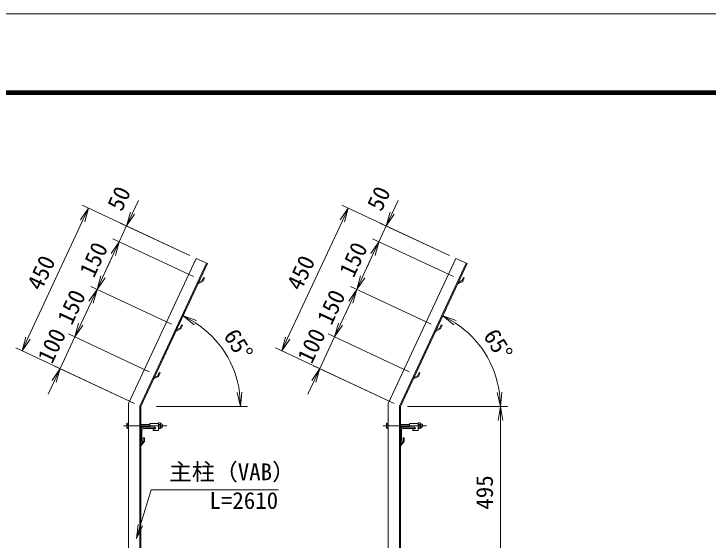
# Model space of a CAD drawing. Units: millimetres, scale not verified. Extents: x -4200 to 4200, y -2970 to 2970.
# Drawn here: x -389 to 1596, y 1466 to 2970 of the extents above; entities that cross this region are included whole.
import ezdxf
from ezdxf.enums import TextEntityAlignment as Align

# ---------------------------------------------------------------- set-up
doc = ezdxf.new("R2010")
doc.units = ezdxf.units.MM
doc.header["$LTSCALE"] = 20
doc.linetypes.add('USER1', pattern=[50.8, 31.75, -6.35, 6.35, -6.35])
for name, color, linetype, lineweight in [('0-0_D-STR1', 1, 'Continuous', 18), ('0-1_D-BMK', 2, 'USER1', 13), ('0-2_D-STR-DIM', 7, 'Continuous', 9), ('0-3_D-STR3', 3, 'Continuous', 13), ('0-7_D-STR-TXT', 7, 'Continuous', 9), ('0-8_0', 7, 'Continuous', 9), ('0-B_D-TTL', 7, 'Continuous', 9)]:
    doc.layers.add(name, color=color, linetype=linetype, lineweight=lineweight)
doc.styles.add('ＭＳ ゴシック', font='')
doc.styles.get('ＭＳ ゴシック').set_extended_font_data('MS Gothic')

# ---------------------------------------------------------------- blocks, each defined once
blk = doc.blocks.new('_Open')
at = {"layer": '0-8_0'}
blk.add_line((-20, 3.33), (0, 0), dxfattribs=at)
blk.add_lwpolyline([(-20, -3.33), (0, 0), (-20, 0)], dxfattribs=at)

msp = doc.modelspace()

# ---------------------------------------------------------------- linework, layer by layer
at = {"layer": '0-0_D-STR1'}
for p, q in [((-60.76, 1855.92), (132.7, 2270.79)), ((132.7, 2270.79), (164.42, 2256)), ((681.86, 1855.92), (875.32, 2270.79)), ((875.32, 2270.79), (907.04, 2256)), ((161.7, 2257.27), (-28.76, 1848.83)), ((164.42, 2256), (-25.76, 1848.16)), ((904.32, 2257.27), (713.86, 1848.83)), ((907.04, 2256), (716.86, 1848.16)), ((151.88, 2205.44), (137.53, 2198.34)), ((153.81, 2216.68), (149.63, 2207.73)), ((156.53, 2215.41), (151.88, 2205.44)), ((153.81, 2216.68), (156.53, 2215.41)), ((894.5, 2205.44), (880.15, 2198.34)), ((892.25, 2207.73), (882.08, 2202.48)), ((896.43, 2216.68), (892.25, 2207.73)), ((882.08, 2202.48), (880.15, 2198.34)), ((88.48, 2069.5), (74.14, 2062.39)), ((76.07, 2066.54), (74.14, 2062.39)), ((93.13, 2079.46), (88.48, 2069.5)), ((90.41, 2080.73), (93.13, 2079.46)), ((831.1, 2069.5), (816.76, 2062.39)), ((818.69, 2066.54), (816.76, 2062.39)), ((828.86, 2071.78), (818.69, 2066.54)), ((833.03, 2080.73), (828.86, 2071.78)), ((835.75, 2079.46), (831.1, 2069.5)), ((833.03, 2080.73), (835.75, 2079.46)), ((25.09, 1933.55), (10.75, 1926.45)), ((12.68, 1930.59), (10.75, 1926.45)), ((22.85, 1935.83), (12.68, 1930.59)), ((27.02, 1944.79), (22.85, 1935.83)), ((29.74, 1943.52), (25.09, 1933.55)), ((27.02, 1944.79), (29.74, 1943.52)), ((767.71, 1933.55), (753.37, 1926.45)), ((755.3, 1930.59), (753.37, 1926.45)), ((765.47, 1935.83), (755.3, 1930.59)), ((769.64, 1944.79), (765.47, 1935.83)), ((772.36, 1943.52), (767.71, 1933.55)), ((769.64, 1944.79), (772.36, 1943.52)), ((-60.76, -311.84), (-60.76, 1855.92)), ((-28.76, -311.84), (-28.76, 1848.83)), ((-25.76, -311.84), (-25.76, 1848.16)), ((681.86, -311.84), (681.86, 1855.92)), ((713.86, -311.84), (713.86, 1848.83)), ((716.86, -311.84), (716.86, 1848.16)), ((14.24, 1788.16), (-20.76, 1788.16)), ((14.24, 1787.16), (14.24, 1788.16)), ((756.86, 1788.16), (721.86, 1788.16)), ((756.86, 1787.16), (756.86, 1788.16)), ((-25.76, 1783.16), (-25.76, 1748.16)), ((-22.76, 1780.66), (-22.76, 1750.16)), ((12.24, 1785.16), (-18.26, 1785.16)), ((716.86, 1783.16), (716.86, 1748.16)), ((719.86, 1780.66), (719.86, 1750.16)), ((754.86, 1785.16), (724.36, 1785.16)), ((-18.76, 1748.66), (-25.76, 1739.61)), ((-24.76, 1748.16), (-25.76, 1748.16)), ((-15.76, 1747.54), (-25.76, 1735.04)), ((-18.76, 1758.54), (-15.76, 1758.54)), ((-18.76, 1758.54), (-18.76, 1748.66)), ((-15.76, 1758.54), (-15.76, 1747.54)), ((723.86, 1748.66), (716.86, 1739.61)), ((717.86, 1748.16), (716.86, 1748.16)), ((726.86, 1747.54), (716.86, 1735.04)), ((723.86, 1758.54), (726.86, 1758.54)), ((723.86, 1758.54), (723.86, 1748.66)), ((726.86, 1758.54), (726.86, 1747.54)), ((-25.76, 1739.61), (-25.76, 1735.04)), ((716.86, 1739.61), (716.86, 1735.04))]:
    msp.add_line(p, q, dxfattribs=at)
for points in [[(149.63, 2207.73), (139.46, 2202.48), (137.53, 2198.34)], [(896.43, 2216.68), (899.15, 2215.41), (894.5, 2205.44)], [(90.41, 2080.73), (86.24, 2071.78), (76.07, 2066.54)]]:
    msp.add_lwpolyline(points, dxfattribs=at)
for centre, radius, start, end in [((-20.76, 1783.16), 5, 90, 180), ((12.24, 1787.16), 2, 270, 0), ((721.86, 1783.16), 5, 90, 180), ((754.86, 1787.16), 2, 270, 0), ((-18.26, 1780.66), 4.5, 90, 180), ((724.36, 1780.66), 4.5, 90, 180), ((-24.76, 1750.16), 2, 270, 0), ((717.86, 1750.16), 2, 270, 0)]:
    msp.add_arc(centre, radius, start, end, dxfattribs=at)
at = {"layer": '0-1_D-BMK'}
for p, q in [((48.47, 1792.66), (-75.76, 1792.66)), ((791.09, 1792.66), (666.86, 1792.66))]:
    msp.add_line(p, q, dxfattribs=at)
at = {"layer": '0-2_D-STR-DIM'}
for p, q in [((114.57, 2279.24), (-193.45, 2422.88)), ((-49.67, 2399.96), (-32.76, 2436.22)), ((857.19, 2279.24), (549.17, 2422.88)), ((692.95, 2399.96), (709.86, 2436.22)), ((-192.23, 2378.17), (-348.6, 2042.84)), ((-66.57, 2363.71), (-87.7, 2318.4)), ((114.57, 2279.24), (-84.7, 2372.16)), ((550.39, 2378.17), (394.02, 2042.84)), ((676.05, 2363.71), (654.92, 2318.4)), ((857.19, 2279.24), (657.92, 2372.16)), ((125.16, 2219.14), (-105.83, 2326.85)), ((125.16, 2219.14), (-105.83, 2326.85)), ((867.78, 2219.14), (636.79, 2326.85)), ((867.78, 2219.14), (636.79, 2326.85)), ((-104.61, 2282.14), (-134.19, 2218.7)), ((-104.61, 2282.14), (-121.51, 2245.89)), ((638.01, 2282.14), (608.43, 2218.7)), ((638.01, 2282.14), (621.11, 2245.89)), ((61.77, 2083.19), (-169.22, 2190.9)), ((61.77, 2083.19), (-169.22, 2190.9)), ((804.39, 2083.19), (573.4, 2190.9)), ((804.39, 2083.19), (573.4, 2190.9)), ((-168, 2146.2), (-197.58, 2082.76)), ((574.62, 2146.2), (545.04, 2082.76)), ((38.19, 1985.3), (103.27, 2124.87)), ((780.81, 1985.3), (845.89, 2124.87)), ((-197.58, 2082.76), (-180.68, 2119.01)), ((545.04, 2082.76), (561.94, 2119.01)), ((-214.49, 2046.5), (-256.75, 1955.87)), ((-1.62, 1947.24), (-232.61, 2054.96)), ((-1.62, 1947.24), (-232.61, 2054.96)), ((528.13, 2046.5), (485.87, 1955.87)), ((741, 1947.24), (510.01, 2054.96)), ((741, 1947.24), (510.01, 2054.96)), ((-43.89, 1856.61), (-383.63, 2015.04)), ((698.73, 1856.61), (358.99, 2015.04)), ((-43.89, 1856.61), (-274.88, 1964.33)), ((698.73, 1856.61), (467.74, 1964.33)), ((-273.65, 1919.62), (-290.56, 1883.37)), ((468.97, 1919.62), (452.06, 1883.37)), ((18.75, 1848.16), (279.56, 1848.16)), ((736.86, 1848.16), (1022.18, 1848.16)), ((761.37, 1848.16), (1022.18, 1848.16)), ((1002.18, 1393.16), (1002.18, 1808.16))]:
    msp.add_line(p, q, dxfattribs=at)
for centre in [(-25.76, 1848.16), (716.86, 1848.16)]:
    msp.add_arc(centre, 285.32, 8.03911, 56.96089, dxfattribs=at)
at = {"layer": '0-3_D-STR3'}
for p, q in [((-66.06, 1798.96), (-65.36, 1800.17)), ((-66.06, 1798.96), (-66.06, 1786.36)), ((-60.76, 1800.17), (-65.36, 1800.17)), ((-60.76, 1796.41), (-65.36, 1796.41)), ((-60.76, 1788.91), (-65.36, 1788.91)), ((-60.76, 1800.17), (-60.76, 1785.16)), ((-25.76, 1796.66), (-0.51, 1796.66)), ((-25.76, 1795.91), (-0.51, 1795.91)), ((-25.76, 1789.41), (-0.51, 1789.41)), ((-25.76, 1788.66), (-0.51, 1788.66)), ((-0.51, 1798.66), (-0.51, 1788.16)), ((24.49, 1798.66), (-0.51, 1798.66)), ((14.24, 1788.16), (-0.51, 1788.16)), ((24.49, 1798.9), (24.49, 1786.55)), ((24.49, 1798.9), (24.49, 1786.55)), ((24.49, 1798.66), (24.49, 1778.66)), ((25.49, 1800.76), (29.99, 1800.76)), ((29.99, 1796.71), (25.49, 1796.71)), ((29.99, 1788.61), (25.49, 1788.61)), ((30.99, 1798.9), (30.99, 1786.55)), ((30.99, 1798.9), (30.99, 1786.55)), ((676.56, 1798.96), (677.26, 1800.17)), ((676.56, 1798.96), (676.56, 1786.36)), ((681.86, 1800.17), (677.26, 1800.17)), ((681.86, 1796.41), (677.26, 1796.41)), ((681.86, 1788.91), (677.26, 1788.91)), ((681.86, 1800.17), (681.86, 1785.16)), ((716.86, 1796.66), (742.11, 1796.66)), ((716.86, 1795.91), (742.11, 1795.91)), ((716.86, 1789.41), (742.11, 1789.41)), ((716.86, 1788.66), (742.11, 1788.66)), ((742.11, 1798.66), (742.11, 1788.16)), ((767.11, 1798.66), (742.11, 1798.66)), ((756.86, 1788.16), (742.11, 1788.16)), ((767.11, 1798.9), (767.11, 1786.55)), ((767.11, 1798.9), (767.11, 1786.55)), ((767.11, 1798.66), (767.11, 1778.66)), ((768.11, 1800.76), (772.61, 1800.76)), ((772.61, 1796.71), (768.11, 1796.71)), ((772.61, 1788.61), (768.11, 1788.61)), ((773.61, 1798.9), (773.61, 1786.55)), ((773.61, 1798.9), (773.61, 1786.55)), ((-66.06, 1786.36), (-65.36, 1785.16)), ((-60.76, 1785.16), (-65.36, 1785.16)), ((9.49, 1783.66), (9.49, 1778.66)), ((14.24, 1783.66), (9.49, 1783.66)), ((24.49, 1778.66), (9.49, 1778.66)), ((25.49, 1784.56), (29.99, 1784.56)), ((676.56, 1786.36), (677.26, 1785.16)), ((681.86, 1785.16), (677.26, 1785.16)), ((752.11, 1783.66), (752.11, 1778.66)), ((756.86, 1783.66), (752.11, 1783.66)), ((767.11, 1778.66), (752.11, 1778.66)), ((768.11, 1784.56), (772.61, 1784.56))]:
    msp.add_line(p, q, dxfattribs=at)
for centre, radius, start, end in [((-53.53, 1792.66), 12.42, 162.4121, 197.5879), ((-62.62, 1798.29), 3.32, 145.61585, 214.38415), ((-62.62, 1787.03), 3.32, 145.61585, 214.38415), ((14.24, 1785.91), 2.25, 270, 90), ((27.03, 1798.74), 2.54, 127.21089, 232.78911), ((33.19, 1792.66), 8.7, 152.26063, 207.73937), ((27.04, 1786.59), 2.55, 127.42505, 232.57495), ((28.45, 1798.74), 2.54, 307.21089, 52.78911), ((22.29, 1792.66), 8.7, 332.26063, 27.73937), ((28.44, 1786.59), 2.55, 307.42505, 52.57495), ((31.36, 1799.61), 0.5, 189.83916, 262.83194), ((30.49, 1792.66), 6.5, 277.16806, 82.83194), ((680, 1798.29), 3.32, 145.61585, 214.38415), ((689.1, 1792.66), 12.42, 162.4121, 197.5879), ((680, 1787.03), 3.32, 145.61585, 214.38415), ((756.86, 1785.91), 2.25, 270, 90), ((769.65, 1798.74), 2.54, 127.21089, 232.78911), ((775.81, 1792.66), 8.7, 152.26063, 207.73937), ((769.66, 1786.59), 2.55, 127.42505, 232.57495), ((771.07, 1798.74), 2.54, 307.21089, 52.78911), ((764.91, 1792.66), 8.7, 332.26063, 27.73937), ((771.06, 1786.59), 2.55, 307.42505, 52.57495), ((773.98, 1799.61), 0.5, 189.83916, 262.83194), ((773.11, 1792.66), 6.5, 277.16806, 82.83194), ((31.36, 1785.72), 0.5, 97.16806, 163.42019), ((773.98, 1785.72), 0.5, 97.16806, 163.42019)]:
    msp.add_arc(centre, radius, start, end, dxfattribs=at)
at = {"layer": '0-7_D-STR-TXT'}
msp.add_lwpolyline([(367.52, 1609.88), (3.65, 1609.88), (-38.04, 1472.22)], dxfattribs=at)
at = {"layer": '0-B_D-TTL', "color": 2, "lineweight": 18}
msp.add_lwpolyline([(-4200, 2970), (4200, 2970), (4200, -2970), (-4200, -2970)], close=True, dxfattribs=at)
at = {"layer": '0-B_D-TTL'}
for points in [[(-3930, 2750), (3930, 2750), (3930, -2750), (-3930, -2750)], [(-3927.5, 2747.5), (3927.5, 2747.5), (3927.5, -2747.5), (-3927.5, -2747.5)], [(-3925, 2745), (3925, 2745), (3925, -2745), (-3925, -2745)], [(-3922.5, 2742.5), (3922.5, 2742.5), (3922.5, -2742.5), (-3922.5, -2742.5)], [(-3920, 2740), (3920, 2740), (3920, -2740), (-3920, -2740)]]:
    msp.add_lwpolyline(points, close=True, dxfattribs=at)

# ---------------------------------------------------------------- block references
at = {"layer": '0-2_D-STR-DIM', "xscale": 2, "yscale": 2}
for p, rotation in [((-175.33, 2414.43), 65), ((-66.57, 2363.71), 245), ((567.29, 2414.43), 65), ((676.05, 2363.71), 245), ((-87.7, 2318.4), 65), ((-87.7, 2318.4), 65), ((654.92, 2318.4), 65), ((654.92, 2318.4), 65), ((-151.1, 2182.45), 245), ((591.53, 2182.45), 245), ((-151.1, 2182.45), 65), ((591.53, 2182.45), 65), ((94.82, 2106.75), 150.98045), ((837.44, 2106.75), 150.98045), ((-214.49, 2046.5), 245), ((-214.49, 2046.5), 245), ((528.13, 2046.5), 245), ((528.13, 2046.5), 245), ((-365.51, 2006.59), 245), ((377.11, 2006.59), 245), ((-256.75, 1955.87), 65), ((485.87, 1955.87), 65), ((259.56, 1848.16), 274.01955), ((1002.18, 1848.16), 274.01955), ((1002.18, 1848.16), 90)]:
    msp.add_blockref('_Open', p, dxfattribs=dict(at, rotation=rotation))
at = {"layer": '0-7_D-STR-TXT', "xscale": 2, "yscale": 2, "rotation": 253.14944}
msp.add_blockref('_Open', (-38.62, 1470.31), dxfattribs=at)

# ---------------------------------------------------------------- texts
at = {"layer": '0-2_D-STR-DIM', "style": 'ＭＳ ゴシック'}
for s, rotation, p in [('50', 65, (-67.43, 2396.56)), ('50', 65, (675.19, 2396.56)), ('150', 65, (-146.92, 2207.37)), ('150', 65, (595.7, 2207.37)), ('450', 65, (-297.03, 2169.4)), ('450', 65, (445.59, 2169.4)), ('150', 65, (-210.31, 2071.42)), ('150', 65, (532.31, 2071.42)), ('100', 65, (-266.62, 1960.82)), ('65°', 302.5, (196.9, 2042.24)), ('100', 65, (476, 1960.82)), ('65°', 302.5, (939.52, 2042.24)), ('495', 90, (995.43, 1552.81))]:
    msp.add_text(s, height=48.09, rotation=rotation, dxfattribs=at).set_placement(p, align=Align.BOTTOM_LEFT)
at = {"layer": '0-7_D-STR-TXT', "style": 'ＭＳ ゴシック'}
for s, p in [('主柱（VAB）', (54.58, 1622.47)), ('L=2610', (170.45, 1540.55))]:
    msp.add_text(s, height=48.09, dxfattribs=at).set_placement(p, align=Align.BOTTOM_LEFT)

doc.saveas('drawing.dxf')
